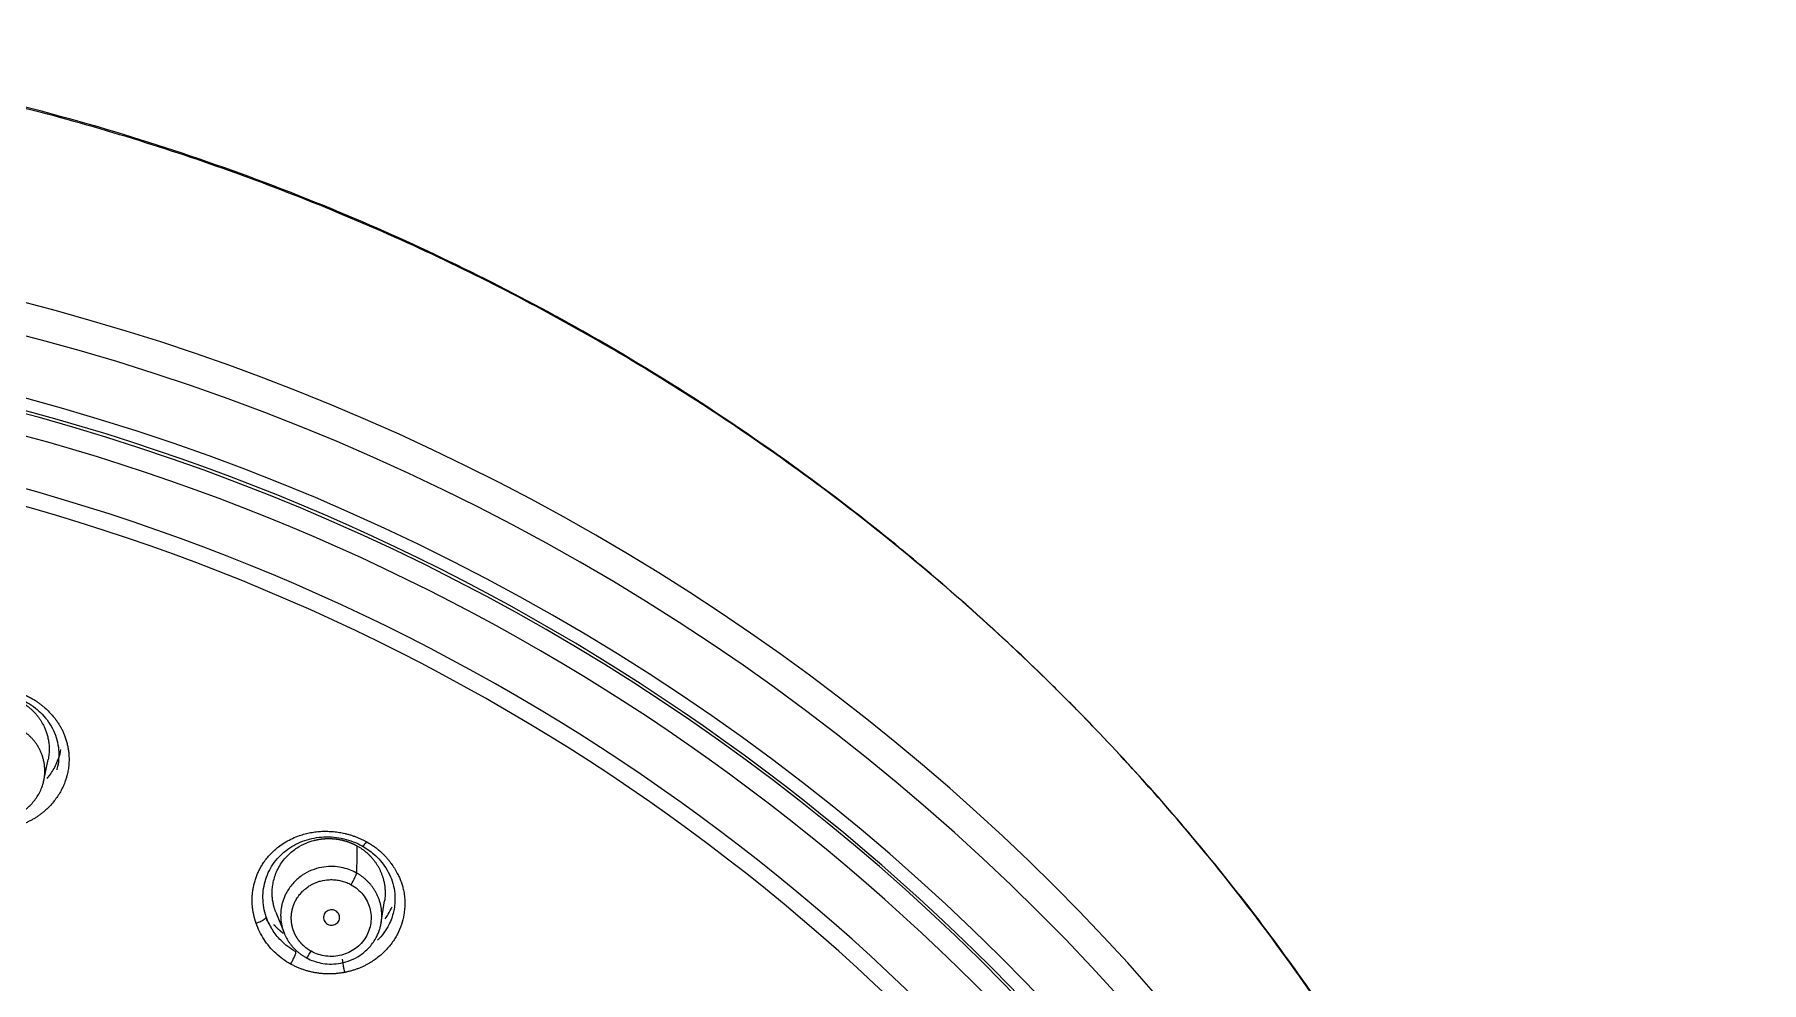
# Model space of a CAD drawing. Extents: x 6534 to 7663, y 0 to 827.
# Drawn here: x 7119.83 to 7168.31, y 572.96 to 599.57 of the extents above; entities that cross this region are included whole.
import ezdxf

# ---------------------------------------------------------------- set-up
doc = ezdxf.new("R2010")
doc.units = 0
doc.header["$LTSCALE"] = 30
doc.header["$MEASUREMENT"] = 0
doc.layers.add('1', color=7, linetype='CONTINUOUS')

msp = doc.modelspace()

# ---------------------------------------------------------------- linework, layer by layer
at = {"layer": '1', "color": 7, "linetype": 'Continuous', "lineweight": 18}
for p, q in [((7120.093, 578.632), (7120.212, 579.223)), ((7129.564, 574.645), (7129.657, 575.255)), ((7126.607, 574.93), (7126.835, 574.354))]:
    msp.add_line(p, q, dxfattribs=at)
for centre, major_axis, ratio, start_param, end_param in [((7103.394, 533.921), (62.577, 0), 0.961466, 0, 3.141593), ((7103.394, 533.307), (-60.5, 0), 0.961466, 2.420581, 4.712389), ((7103.394, 533.445), (60, 0), 0.961466, 4.72417, 7.853982), ((7103.394, 533.445), (-59.925, 0), 0.961466, 1.570796, 4.712389), ((7128.721, 575.786), (0.146, 0.262), 0.137736, 4.470367, 6.032251), ((7127.599, 573.918), (-0.146, -0.262), 0.137785, 6.153576, 7.610841)]:
    msp.add_ellipse(centre, major_axis=major_axis, ratio=ratio, start_param=start_param, end_param=end_param, dxfattribs=at)
at = {"layer": '1', "color": 7, "linetype": 'Continuous', "lineweight": 13}
for centre, major_axis, start_param, end_param in [((7103.394, 533.601), (61.963, 0), 0.423959, 1.570796), ((7103.394, 533.307), (-59.425, 0), 1.570796, 4.70194), ((7103.394, 533.307), (-57.948, 0), 1.579187, 4.712389), ((7103.394, 533.352), (57.403, 0), 4.721079, 7.853982)]:
    msp.add_ellipse(centre, major_axis=major_axis, ratio=0.961466, start_param=start_param, end_param=end_param, dxfattribs=at)
at = {"layer": '1', "color": 7, "linetype": 'Continuous', "lineweight": 18}
for points, knots in [([(7162.466, 559.736), (7161.796, 561.514), (7160.382, 564.782), (7157.985, 569.178), (7155.644, 572.778), (7153.422, 575.751), (7150.779, 578.903), (7147.145, 582.654), (7141.876, 587.1), (7135.646, 591.181), (7128.661, 594.628), (7121.183, 597.282), (7112.632, 599.126), (7106.586, 599.565), (7103.394, 599.567)], [0, 0, 0, 0, 0.07653, 0.143833, 0.201258, 0.248805, 0.292455, 0.365644, 0.456731, 0.565701, 0.659195, 0.762747, 0.87635, 1, 1, 1, 1]), ([(7166.294, 539.074), (7166.294, 540.248), (7166.258, 541.41), (7166.12, 543.707), (7166.018, 544.842), (7165.75, 547.082), (7165.585, 548.187), (7165.197, 550.363), (7164.975, 551.435), (7164.475, 553.544), (7164.199, 554.581), (7163.597, 556.617), (7163.271, 557.616), (7162.575, 559.575), (7161.835, 561.496), (7160.604, 564.256), (7159.265, 566.892), (7157.831, 569.404), (7156.313, 571.788), (7154.724, 574.047), (7153.075, 576.18), (7151.377, 578.188), (7150.219, 579.446), (7149.343, 580.359), (7148.903, 580.808), (7148.387, 581.319), (7148.129, 581.571), (7147.999, 581.696), (7147.935, 581.759), (7147.902, 581.79), (7147.886, 581.805), (7147.878, 581.813), (7147.874, 581.817), (7147.872, 581.819), (7147.871, 581.82), (7147.871, 581.82), (7147.87, 581.821), (7147.87, 581.821), (7146.369, 583.264), (7144.797, 584.628), (7141.532, 587.19), (7139.839, 588.386), (7136.351, 590.604), (7134.557, 591.624), (7130.886, 593.484), (7129.01, 594.323), (7125.197, 595.814), (7123.26, 596.467), (7119.345, 597.585), (7117.367, 598.05), (7113.39, 598.792), (7111.39, 599.069), (7107.389, 599.438), (7105.388, 599.529), (7103.394, 599.529)], [0, 0, 0, 0, 0.03125, 0.03125, 0.0625, 0.0625, 0.09375, 0.09375, 0.125, 0.125, 0.15625, 0.15625, 0.1875, 0.1875, 0.21875, 0.25, 0.28125, 0.3125, 0.34375, 0.375, 0.40625, 0.4375, 0.46875, 0.46875, 0.484375, 0.492187, 0.496094, 0.498047, 0.499023, 0.499512, 0.499756, 0.499878, 0.499939, 0.499969, 0.499985, 0.499992, 0.499992, 0.5, 0.5, 0.5625, 0.5625, 0.625, 0.625, 0.6875, 0.6875, 0.75, 0.75, 0.8125, 0.8125, 0.875, 0.875, 0.9375, 0.9375, 1, 1, 1, 1]), ([(7119.147, 580.964), (7119.159, 580.96), (7119.184, 580.952), (7119.22, 580.939), (7119.256, 580.926), (7119.292, 580.911), (7119.328, 580.896), (7119.364, 580.879), (7119.399, 580.862), (7119.433, 580.844), (7119.467, 580.825), (7119.501, 580.805), (7119.535, 580.784), (7119.567, 580.762), (7119.6, 580.74), (7119.632, 580.717), (7119.663, 580.693), (7119.694, 580.668), (7119.724, 580.642), (7119.753, 580.616), (7119.782, 580.588), (7119.81, 580.56), (7119.837, 580.532), (7119.864, 580.502), (7119.89, 580.472), (7119.915, 580.441), (7119.94, 580.409), (7119.963, 580.377), (7119.986, 580.344), (7120.008, 580.311), (7120.029, 580.277), (7120.049, 580.242), (7120.078, 580.19), (7120.113, 580.118), (7120.153, 580.02), (7120.189, 579.91), (7120.217, 579.789), (7120.237, 579.657), (7120.244, 579.515), (7120.237, 579.368), (7120.222, 579.27), (7120.212, 579.223)], [0, 0, 0, 0, 0.016925, 0.033886, 0.050884, 0.067919, 0.08499, 0.102098, 0.119243, 0.136425, 0.153644, 0.1709, 0.188193, 0.205523, 0.22289, 0.240295, 0.257737, 0.275216, 0.292732, 0.310287, 0.327878, 0.345508, 0.363175, 0.38088, 0.398622, 0.416402, 0.434221, 0.452077, 0.469971, 0.487904, 0.505874, 0.523883, 0.54193, 0.585373, 0.633026, 0.684893, 0.740976, 0.801277, 0.865801, 0.93455, 1, 1, 1, 1]), ([(7119.237, 580.986), (7119.376, 580.943), (7119.676, 580.812), (7120.082, 580.495), (7120.394, 580.04), (7120.539, 579.503), (7120.507, 579.124), (7120.458, 578.939), (7120.456, 578.933)], [0, 0, 0, 0, 0.156586, 0.351558, 0.564287, 0.780031, 0.993037, 1, 1, 1, 1]), ([(7119.31, 581.122), (7119.318, 581.119), (7119.334, 581.114), (7119.357, 581.106), (7119.381, 581.099), (7119.404, 581.09), (7119.427, 581.082), (7119.449, 581.074), (7119.472, 581.065), (7119.494, 581.056), (7119.517, 581.047), (7119.539, 581.038), (7119.56, 581.029), (7119.582, 581.019), (7119.603, 581.009), (7119.625, 580.999), (7119.646, 580.989), (7119.666, 580.979), (7119.687, 580.968), (7119.708, 580.957), (7119.728, 580.947), (7119.748, 580.936), (7119.768, 580.924), (7119.788, 580.913), (7119.807, 580.901), (7119.826, 580.889), (7119.846, 580.877), (7119.881, 580.855), (7119.931, 580.82), (7119.996, 580.773), (7120.06, 580.722), (7120.144, 580.649), (7120.245, 580.553), (7120.344, 580.444), (7120.423, 580.346), (7120.485, 580.26), (7120.541, 580.171), (7120.592, 580.081), (7120.637, 579.989), (7120.678, 579.89), (7120.715, 579.785), (7120.746, 579.673), (7120.771, 579.559), (7120.788, 579.444), (7120.798, 579.318), (7120.801, 579.182), (7120.792, 579.039), (7120.772, 578.896), (7120.748, 578.788), (7120.731, 578.727), (7120.726, 578.713)], [0, 0, 0, 0, 0.007608, 0.015184, 0.022727, 0.030239, 0.03772, 0.045172, 0.052595, 0.05999, 0.067357, 0.074698, 0.082014, 0.089304, 0.096571, 0.103815, 0.111036, 0.118237, 0.125417, 0.132577, 0.139719, 0.146844, 0.153952, 0.161044, 0.168121, 0.175185, 0.182235, 0.189274, 0.214141, 0.239465, 0.265281, 0.291622, 0.345017, 0.398218, 0.43291, 0.467203, 0.501187, 0.534954, 0.568598, 0.602216, 0.640756, 0.6792, 0.717675, 0.756307, 0.79522, 0.843388, 0.890945, 0.93814, 0.985226, 1, 1, 1, 1]), ([(7118.262, 577.594), (7118.267, 577.592), (7118.278, 577.589), (7118.295, 577.584), (7118.311, 577.579), (7118.328, 577.575), (7118.404, 577.555), (7118.549, 577.53), (7118.772, 577.523), (7119.013, 577.554), (7119.265, 577.632), (7119.515, 577.764), (7119.747, 577.956), (7119.943, 578.209), (7120.039, 578.427), (7120.079, 578.571), (7120.092, 578.626), (7120.103, 578.682), (7120.111, 578.738), (7120.116, 578.793), (7120.12, 578.848), (7120.121, 578.902), (7120.119, 578.956), (7120.116, 579.01), (7120.11, 579.062), (7120.103, 579.114), (7120.093, 579.165), (7120.082, 579.215), (7120.069, 579.265), (7120.054, 579.313), (7120.038, 579.36), (7120.019, 579.406), (7120, 579.451), (7119.979, 579.495), (7119.957, 579.537), (7119.933, 579.579), (7119.908, 579.619), (7119.882, 579.657), (7119.856, 579.695), (7119.828, 579.731), (7119.799, 579.766), (7119.77, 579.8), (7119.739, 579.832), (7119.709, 579.863), (7119.677, 579.893), (7119.645, 579.921), (7119.613, 579.948), (7119.58, 579.974), (7119.547, 579.998), (7119.513, 580.021), (7119.479, 580.043), (7119.445, 580.064), (7119.411, 580.084), (7119.377, 580.102), (7119.343, 580.12), (7119.309, 580.136), (7119.275, 580.151), (7119.241, 580.165), (7119.207, 580.178), (7119.173, 580.19), (7119.151, 580.197), (7119.14, 580.2)], [0, 0, 0, 0, 0.003921, 0.007817, 0.011689, 0.015536, 0.019358, 0.064573, 0.114371, 0.16875, 0.227711, 0.291254, 0.359377, 0.43208, 0.50936, 0.522766, 0.53605, 0.549213, 0.562254, 0.575174, 0.587972, 0.600648, 0.613202, 0.625635, 0.637946, 0.650136, 0.662203, 0.674149, 0.685973, 0.697676, 0.709256, 0.720715, 0.732052, 0.743267, 0.75436, 0.765331, 0.776181, 0.786908, 0.797514, 0.807998, 0.81836, 0.8286, 0.838718, 0.848715, 0.858589, 0.868342, 0.877972, 0.887481, 0.896868, 0.906133, 0.915276, 0.924297, 0.933196, 0.941973, 0.950628, 0.959162, 0.967573, 0.975863, 0.98403, 0.992076, 1, 1, 1, 1]), ([(7120.189, 578.687), (7120.214, 578.717), (7120.273, 578.795), (7120.36, 578.929), (7120.445, 579.092), (7120.521, 579.282), (7120.558, 579.42), (7120.574, 579.497)], [0, 0, 0, 0, 0.129344, 0.322154, 0.525518, 0.739422, 1, 1, 1, 1]), ([(7126.335, 574.807), (7126.306, 574.892), (7126.283, 574.98), (7126.253, 575.156), (7126.245, 575.246), (7126.243, 575.424), (7126.249, 575.513), (7126.275, 575.688), (7126.295, 575.774), (7126.349, 575.943), (7126.383, 576.024), (7126.463, 576.181), (7126.51, 576.257), (7126.614, 576.399), (7126.672, 576.466), (7126.798, 576.591), (7126.866, 576.648), (7127.011, 576.753), (7127.087, 576.799), (7127.247, 576.882), (7127.331, 576.917), (7127.503, 576.975), (7127.592, 576.998), (7127.772, 577.032), (7127.864, 577.042), (7128.049, 577.05), (7128.142, 577.048), (7128.327, 577.031), (7128.419, 577.016), (7128.601, 576.973), (7128.69, 576.946), (7128.863, 576.879), (7128.948, 576.839), (7129.028, 576.795)], [0, 0, 0, 0, 0.0625, 0.0625, 0.125, 0.125, 0.1875, 0.1875, 0.25, 0.25, 0.3125, 0.3125, 0.375, 0.375, 0.4375, 0.4375, 0.5, 0.5, 0.5625, 0.5625, 0.625, 0.625, 0.6875, 0.6875, 0.75, 0.75, 0.8125, 0.8125, 0.875, 0.875, 0.9375, 0.9375, 1, 1, 1, 1]), ([(7126.605, 574.933), (7126.601, 574.944), (7126.592, 574.967), (7126.58, 575.003), (7126.568, 575.041), (7126.55, 575.101), (7126.529, 575.188), (7126.51, 575.307), (7126.501, 575.439), (7126.504, 575.583), (7126.524, 575.738), (7126.563, 575.902), (7126.625, 576.071), (7126.74, 576.293), (7126.926, 576.531), (7127.185, 576.74), (7127.437, 576.873), (7127.61, 576.931), (7127.701, 576.954), (7127.722, 576.959), (7127.744, 576.964), (7127.766, 576.968), (7127.787, 576.973), (7127.809, 576.977), (7127.831, 576.98), (7127.852, 576.984), (7127.874, 576.987), (7127.896, 576.989), (7127.918, 576.992), (7127.939, 576.994), (7127.961, 576.996), (7127.983, 576.997), (7128.005, 576.999), (7128.026, 577), (7128.048, 577), (7128.07, 577.001), (7128.092, 577.001), (7128.113, 577.001), (7128.135, 577), (7128.157, 576.999), (7128.178, 576.998), (7128.2, 576.997), (7128.221, 576.996), (7128.243, 576.994), (7128.264, 576.992), (7128.285, 576.989), (7128.307, 576.987), (7128.328, 576.984), (7128.349, 576.98), (7128.37, 576.977), (7128.391, 576.973), (7128.412, 576.969), (7128.433, 576.965), (7128.454, 576.96), (7128.474, 576.955), (7128.495, 576.95), (7128.515, 576.945), (7128.536, 576.939), (7128.556, 576.933), (7128.576, 576.927), (7128.596, 576.921), (7128.616, 576.914), (7128.636, 576.908), (7128.656, 576.9), (7128.675, 576.893), (7128.695, 576.885), (7128.714, 576.878), (7128.733, 576.87), (7128.753, 576.861), (7128.771, 576.853), (7128.79, 576.844), (7128.809, 576.835), (7128.827, 576.826), (7128.846, 576.816), (7128.864, 576.807), (7128.876, 576.8), (7128.882, 576.797)], [0, 0, 0, 0, 0.009134, 0.019728, 0.030344, 0.040982, 0.069904, 0.101997, 0.137261, 0.17569, 0.217283, 0.262036, 0.309944, 0.361002, 0.459703, 0.54585, 0.619451, 0.680512, 0.686201, 0.691884, 0.697561, 0.703231, 0.708895, 0.714552, 0.720203, 0.725847, 0.731485, 0.737117, 0.742742, 0.748361, 0.753973, 0.759579, 0.765179, 0.770772, 0.776359, 0.781939, 0.787514, 0.793081, 0.798643, 0.804198, 0.809747, 0.815289, 0.820825, 0.826355, 0.831878, 0.837395, 0.842906, 0.848411, 0.853909, 0.859401, 0.864887, 0.870366, 0.875839, 0.881306, 0.886766, 0.892221, 0.897669, 0.90311, 0.908546, 0.913975, 0.919398, 0.924815, 0.930226, 0.93563, 0.941028, 0.94642, 0.951806, 0.957186, 0.962559, 0.967926, 0.973287, 0.978642, 0.983991, 0.989333, 0.99467, 1, 1, 1, 1]), ([(7129.147, 576.911), (7129.154, 576.907), (7129.168, 576.899), (7129.19, 576.887), (7129.211, 576.874), (7129.232, 576.862), (7129.252, 576.849), (7129.273, 576.836), (7129.293, 576.823), (7129.313, 576.81), (7129.333, 576.797), (7129.352, 576.783), (7129.371, 576.77), (7129.39, 576.756), (7129.409, 576.742), (7129.428, 576.729), (7129.446, 576.714), (7129.464, 576.7), (7129.482, 576.686), (7129.499, 576.671), (7129.517, 576.657), (7129.534, 576.642), (7129.551, 576.627), (7129.567, 576.612), (7129.584, 576.597), (7129.6, 576.582), (7129.616, 576.566), (7129.645, 576.537), (7129.686, 576.494), (7129.739, 576.434), (7129.791, 576.37), (7129.858, 576.282), (7129.935, 576.167), (7130.012, 576.033), (7130.073, 575.907), (7130.121, 575.79), (7130.159, 575.673), (7130.193, 575.537), (7130.218, 575.382), (7130.228, 575.209), (7130.223, 575.035), (7130.197, 574.826), (7130.137, 574.584), (7130.043, 574.36), (7129.946, 574.19), (7129.863, 574.066), (7129.77, 573.949), (7129.666, 573.837), (7129.552, 573.731), (7129.429, 573.632), (7129.3, 573.543), (7129.196, 573.482), (7129.121, 573.443), (7129.079, 573.422), (7129.037, 573.402), (7128.994, 573.383), (7128.951, 573.365), (7128.907, 573.348), (7128.863, 573.332), (7128.819, 573.317), (7128.773, 573.302), (7128.728, 573.289), (7128.682, 573.276), (7128.635, 573.265), (7128.589, 573.254), (7128.557, 573.248), (7128.541, 573.245)], [0, 0, 0, 0, 0.004847, 0.00967, 0.014471, 0.01925, 0.024007, 0.028743, 0.033458, 0.038154, 0.042829, 0.047485, 0.052123, 0.056743, 0.061345, 0.065931, 0.0705, 0.075053, 0.079591, 0.084114, 0.088624, 0.093119, 0.097602, 0.102073, 0.106532, 0.11098, 0.115417, 0.119845, 0.13567, 0.15183, 0.168349, 0.185248, 0.219425, 0.253508, 0.280241, 0.306467, 0.332288, 0.35781, 0.394293, 0.431486, 0.467924, 0.504107, 0.564695, 0.624239, 0.654819, 0.685181, 0.715501, 0.745954, 0.777552, 0.808785, 0.839835, 0.87088, 0.880063, 0.889233, 0.898394, 0.907551, 0.916709, 0.925873, 0.935048, 0.944239, 0.953451, 0.96269, 0.971959, 0.981264, 0.990609, 1, 1, 1, 1]), ([(7128.882, 576.797), (7128.893, 576.79), (7128.916, 576.778), (7128.948, 576.758), (7128.981, 576.737), (7129.013, 576.716), (7129.045, 576.693), (7129.076, 576.67), (7129.106, 576.646), (7129.136, 576.622), (7129.166, 576.596), (7129.194, 576.57), (7129.222, 576.543), (7129.25, 576.515), (7129.277, 576.487), (7129.303, 576.458), (7129.328, 576.428), (7129.353, 576.397), (7129.377, 576.366), (7129.4, 576.335), (7129.422, 576.302), (7129.444, 576.269), (7129.464, 576.235), (7129.484, 576.201), (7129.503, 576.167), (7129.521, 576.131), (7129.538, 576.096), (7129.554, 576.059), (7129.569, 576.023), (7129.583, 575.985), (7129.597, 575.948), (7129.609, 575.91), (7129.625, 575.854), (7129.645, 575.775), (7129.662, 575.671), (7129.673, 575.557), (7129.675, 575.433), (7129.668, 575.332), (7129.66, 575.272), (7129.657, 575.256)], [0, 0, 0, 0, 0.02056, 0.041164, 0.061812, 0.082506, 0.103243, 0.124026, 0.144853, 0.165725, 0.186642, 0.207604, 0.228611, 0.249663, 0.27076, 0.291903, 0.313091, 0.334324, 0.355603, 0.376927, 0.398297, 0.419713, 0.441174, 0.462681, 0.484234, 0.505834, 0.527479, 0.54917, 0.570907, 0.592691, 0.614521, 0.636398, 0.658321, 0.711094, 0.768982, 0.831988, 0.900115, 0.973368, 1, 1, 1, 1]), ([(7129.028, 576.795), (7129.148, 576.728), (7129.404, 576.549), (7129.728, 576.172), (7129.941, 575.67), (7129.968, 575.18), (7129.897, 574.881), (7129.857, 574.769)], [0, 0, 0, 0, 0.163297, 0.373929, 0.608433, 0.848571, 1, 1, 1, 1]), ([(7128.871, 576.035), (7128.866, 576.038), (7128.856, 576.043), (7128.841, 576.051), (7128.825, 576.059), (7128.81, 576.067), (7128.739, 576.101), (7128.601, 576.155), (7128.383, 576.206), (7128.139, 576.224), (7127.876, 576.197), (7127.604, 576.117), (7127.337, 575.975), (7127.093, 575.767), (7126.952, 575.575), (7126.882, 575.443), (7126.858, 575.391), (7126.836, 575.339), (7126.816, 575.286), (7126.798, 575.234), (7126.783, 575.181), (7126.771, 575.128), (7126.76, 575.075), (7126.752, 575.022), (7126.746, 574.97), (7126.742, 574.917), (7126.74, 574.866), (7126.741, 574.814), (7126.743, 574.764), (7126.747, 574.714), (7126.753, 574.664), (7126.76, 574.616), (7126.77, 574.568), (7126.781, 574.521), (7126.793, 574.475), (7126.807, 574.43), (7126.823, 574.386), (7126.839, 574.342), (7126.858, 574.3), (7126.877, 574.259), (7126.897, 574.219), (7126.919, 574.181), (7126.941, 574.143), (7126.965, 574.106), (7126.989, 574.071), (7127.014, 574.037), (7127.04, 574.004), (7127.067, 573.972), (7127.094, 573.941), (7127.122, 573.911), (7127.15, 573.883), (7127.179, 573.856), (7127.208, 573.83), (7127.238, 573.805), (7127.268, 573.781), (7127.298, 573.758), (7127.328, 573.736), (7127.358, 573.716), (7127.389, 573.696), (7127.419, 573.678), (7127.44, 573.666), (7127.45, 573.66)], [0, 0, 0, 0, 0.003868, 0.007742, 0.011622, 0.015507, 0.019397, 0.06511, 0.115266, 0.16986, 0.228891, 0.292354, 0.360244, 0.432556, 0.509282, 0.522646, 0.535891, 0.549015, 0.562019, 0.574904, 0.587668, 0.600313, 0.612837, 0.625242, 0.637526, 0.649691, 0.661736, 0.673661, 0.685466, 0.697151, 0.708716, 0.720162, 0.731487, 0.742693, 0.753779, 0.764745, 0.775591, 0.786318, 0.796924, 0.807411, 0.817779, 0.828026, 0.838154, 0.848162, 0.858051, 0.867819, 0.877469, 0.886998, 0.896408, 0.905698, 0.914869, 0.92392, 0.932851, 0.941663, 0.950356, 0.958928, 0.967382, 0.975716, 0.98393, 0.992025, 1, 1, 1, 1]), ([(7127.45, 573.66), (7127.455, 573.658), (7127.465, 573.652), (7127.48, 573.644), (7127.496, 573.636), (7127.511, 573.629), (7127.581, 573.595), (7127.717, 573.541), (7127.933, 573.489), (7128.176, 573.471), (7128.439, 573.497), (7128.712, 573.577), (7128.981, 573.718), (7129.227, 573.926), (7129.368, 574.12), (7129.438, 574.253), (7129.463, 574.305), (7129.485, 574.357), (7129.505, 574.41), (7129.522, 574.463), (7129.538, 574.516), (7129.55, 574.569), (7129.561, 574.622), (7129.569, 574.675), (7129.575, 574.728), (7129.579, 574.78), (7129.58, 574.832), (7129.58, 574.883), (7129.578, 574.934), (7129.574, 574.984), (7129.568, 575.033), (7129.56, 575.082), (7129.55, 575.13), (7129.539, 575.177), (7129.527, 575.223), (7129.513, 575.268), (7129.497, 575.312), (7129.48, 575.355), (7129.462, 575.397), (7129.443, 575.438), (7129.422, 575.478), (7129.4, 575.517), (7129.378, 575.554), (7129.354, 575.591), (7129.33, 575.626), (7129.305, 575.66), (7129.279, 575.693), (7129.252, 575.725), (7129.225, 575.756), (7129.197, 575.785), (7129.169, 575.813), (7129.14, 575.841), (7129.111, 575.867), (7129.082, 575.891), (7129.052, 575.915), (7129.022, 575.938), (7128.992, 575.959), (7128.962, 575.98), (7128.932, 575.999), (7128.901, 576.018), (7128.881, 576.029), (7128.871, 576.035)], [0, 0, 0, 0, 0.003921, 0.007817, 0.011689, 0.015536, 0.019358, 0.064573, 0.114371, 0.16875, 0.227711, 0.291254, 0.359377, 0.43208, 0.50936, 0.522766, 0.53605, 0.549213, 0.562254, 0.575174, 0.587972, 0.600648, 0.613202, 0.625635, 0.637946, 0.650136, 0.662203, 0.674149, 0.685973, 0.697676, 0.709256, 0.720715, 0.732052, 0.743267, 0.75436, 0.765331, 0.776181, 0.786908, 0.797514, 0.807998, 0.81836, 0.8286, 0.838718, 0.848715, 0.858589, 0.868342, 0.877972, 0.887481, 0.896868, 0.906133, 0.915276, 0.924297, 0.933196, 0.941973, 0.950628, 0.959162, 0.967573, 0.975863, 0.98403, 0.992076, 1, 1, 1, 1]), ([(7129.679, 574.751), (7129.708, 574.791), (7129.778, 574.898), (7129.836, 575.01), (7129.868, 575.08)], [0, 0, 0, 0, 0.392256, 1, 1, 1, 1]), ([(7127.021, 573.478), (7126.867, 573.563), (7126.591, 573.763), (7126.255, 574.16), (7126.107, 574.463), (7126.051, 574.627)], [0, 0, 0, 0, 0.333339, 0.666678, 1, 1, 1, 1]), ([(7126.508, 574.443), (7126.477, 574.492), (7126.411, 574.61), (7126.36, 574.735), (7126.335, 574.807)], [0, 0, 0, 0, 0.42945, 1, 1, 1, 1]), ([(7126.545, 574.589), (7126.55, 574.584), (7126.56, 574.573), (7126.575, 574.556), (7126.591, 574.54), (7126.606, 574.524), (7126.623, 574.507), (7126.639, 574.491), (7126.655, 574.476), (7126.672, 574.46), (7126.689, 574.445), (7126.706, 574.43), (7126.723, 574.415), (7126.74, 574.4), (7126.757, 574.385), (7126.775, 574.371), (7126.791, 574.358), (7126.801, 574.351), (7126.805, 574.348)], [0, 0, 0, 0, 0.059756, 0.124388, 0.188945, 0.253425, 0.31783, 0.382158, 0.44641, 0.510585, 0.574685, 0.638708, 0.702656, 0.766527, 0.830322, 0.89404, 0.957683, 1, 1, 1, 1])]:
    msp.add_open_spline(points, degree=3, knots=knots, dxfattribs=at)
at = {"layer": '1', "color": 7, "linetype": 'Continuous', "lineweight": 13}
for points, knots in [([(7120.726, 578.713), (7120.717, 578.68), (7120.692, 578.601), (7120.642, 578.477), (7120.577, 578.344), (7120.499, 578.214), (7120.411, 578.088), (7120.313, 577.968), (7120.206, 577.855), (7120.117, 577.775), (7120.054, 577.723), (7120.017, 577.694), (7119.981, 577.667), (7119.943, 577.64), (7119.905, 577.614), (7119.866, 577.589), (7119.827, 577.565), (7119.787, 577.541), (7119.747, 577.518), (7119.705, 577.497), (7119.663, 577.475), (7119.621, 577.455), (7119.578, 577.435), (7119.548, 577.423), (7119.534, 577.417)], [0, 0, 0, 0, 0.058274, 0.141612, 0.224791, 0.308294, 0.39462, 0.479957, 0.564795, 0.649622, 0.674531, 0.699405, 0.724257, 0.7491, 0.773948, 0.798815, 0.823714, 0.848658, 0.87366, 0.898734, 0.923892, 0.949147, 0.974513, 1, 1, 1, 1]), ([(7126.051, 574.627), (7126.049, 574.635), (7126.043, 574.65), (7126.036, 574.672), (7126.029, 574.695), (7126.022, 574.718), (7126.015, 574.74), (7126.009, 574.763), (7126.003, 574.786), (7125.997, 574.808), (7125.991, 574.831), (7125.986, 574.854), (7125.981, 574.877), (7125.976, 574.9), (7125.972, 574.922), (7125.968, 574.945), (7125.964, 574.968), (7125.96, 574.991), (7125.957, 575.014), (7125.954, 575.037), (7125.952, 575.059), (7125.949, 575.082), (7125.947, 575.105), (7125.945, 575.128), (7125.944, 575.151), (7125.942, 575.174), (7125.942, 575.197), (7125.94, 575.253), (7125.941, 575.341), (7125.949, 575.461), (7125.965, 575.581), (7125.989, 575.7), (7126.02, 575.818), (7126.059, 575.933), (7126.104, 576.045), (7126.157, 576.153), (7126.218, 576.258), (7126.319, 576.41), (7126.476, 576.597), (7126.684, 576.776), (7126.886, 576.911), (7127.073, 577.008), (7127.253, 577.081), (7127.423, 577.133), (7127.581, 577.168), (7127.741, 577.193), (7127.903, 577.205), (7128.066, 577.206), (7128.228, 577.197), (7128.389, 577.176), (7128.51, 577.152), (7128.592, 577.132), (7128.637, 577.12), (7128.681, 577.107), (7128.725, 577.094), (7128.768, 577.079), (7128.812, 577.064), (7128.855, 577.048), (7128.897, 577.031), (7128.94, 577.013), (7128.982, 576.994), (7129.024, 576.975), (7129.065, 576.954), (7129.106, 576.933), (7129.133, 576.918), (7129.147, 576.911)], [0, 0, 0, 0, 0.004808, 0.009602, 0.014384, 0.019154, 0.023912, 0.02866, 0.033398, 0.038126, 0.042845, 0.047557, 0.05226, 0.056957, 0.061648, 0.066333, 0.071014, 0.07569, 0.080363, 0.085032, 0.0897, 0.094366, 0.099031, 0.103696, 0.108362, 0.113029, 0.117698, 0.122369, 0.146918, 0.171464, 0.196094, 0.220898, 0.245964, 0.270767, 0.295482, 0.320205, 0.345031, 0.370057, 0.431928, 0.494712, 0.536844, 0.578841, 0.621121, 0.653054, 0.684794, 0.716518, 0.748402, 0.780162, 0.811677, 0.843107, 0.874609, 0.883533, 0.892446, 0.901353, 0.910257, 0.919161, 0.928071, 0.93699, 0.945922, 0.954871, 0.96384, 0.972834, 0.981856, 0.99091, 1, 1, 1, 1]), ([(7129.147, 576.911), (7129.144, 576.906), (7129.129, 576.883), (7129.109, 576.854), (7129.089, 576.829), (7129.077, 576.814), (7129.065, 576.801), (7129.051, 576.787), (7129.036, 576.778), (7129.029, 576.783), (7129.028, 576.792), (7129.028, 576.795)], [0, 0, 0, 0, 0.039625, 0.21909, 0.308823, 0.398555, 0.488288, 0.57802, 0.757486, 0.936951, 1, 1, 1, 1]), ([(7127.599, 573.835), (7127.594, 573.838), (7127.584, 573.844), (7127.57, 573.852), (7127.556, 573.861), (7127.541, 573.869), (7127.528, 573.878), (7127.514, 573.888), (7127.501, 573.897), (7127.487, 573.906), (7127.474, 573.916), (7127.461, 573.926), (7127.449, 573.935), (7127.436, 573.945), (7127.424, 573.955), (7127.412, 573.966), (7127.4, 573.976), (7127.389, 573.986), (7127.377, 573.997), (7127.366, 574.008), (7127.355, 574.018), (7127.345, 574.029), (7127.334, 574.04), (7127.324, 574.051), (7127.314, 574.062), (7127.304, 574.073), (7127.294, 574.084), (7127.284, 574.096), (7127.275, 574.107), (7127.266, 574.118), (7127.257, 574.13), (7127.248, 574.141), (7127.24, 574.153), (7127.232, 574.165), (7127.224, 574.176), (7127.216, 574.188), (7127.208, 574.2), (7127.201, 574.211), (7127.193, 574.223), (7127.186, 574.235), (7127.179, 574.247), (7127.173, 574.259), (7127.166, 574.271), (7127.16, 574.282), (7127.154, 574.294), (7127.148, 574.306), (7127.142, 574.318), (7127.136, 574.33), (7127.131, 574.342), (7127.126, 574.354), (7127.12, 574.366), (7127.116, 574.378), (7127.111, 574.389), (7127.106, 574.401), (7127.102, 574.413), (7127.098, 574.425), (7127.094, 574.437), (7127.09, 574.448), (7127.086, 574.46), (7127.083, 574.472), (7127.079, 574.483), (7127.076, 574.495), (7127.073, 574.507), (7127.07, 574.518), (7127.067, 574.53), (7127.064, 574.541), (7127.062, 574.553), (7127.06, 574.564), (7127.057, 574.575), (7127.055, 574.587), (7127.053, 574.598), (7127.052, 574.609), (7127.05, 574.62), (7127.048, 574.631), (7127.047, 574.642), (7127.046, 574.653), (7127.045, 574.664), (7127.044, 574.675), (7127.043, 574.685), (7127.042, 574.696), (7127.041, 574.707), (7127.041, 574.717), (7127.04, 574.728), (7127.04, 574.738), (7127.039, 574.749), (7127.039, 574.759), (7127.039, 574.769), (7127.039, 574.779), (7127.039, 574.789), (7127.04, 574.799), (7127.04, 574.809), (7127.04, 574.819), (7127.041, 574.829), (7127.042, 574.838), (7127.042, 574.848), (7127.043, 574.857), (7127.044, 574.867), (7127.045, 574.876), (7127.046, 574.885), (7127.047, 574.895), (7127.048, 574.904), (7127.049, 574.913), (7127.051, 574.922), (7127.052, 574.93), (7127.053, 574.939), (7127.055, 574.948), (7127.056, 574.957), (7127.058, 574.965), (7127.06, 574.973), (7127.061, 574.982), (7127.063, 574.99), (7127.065, 574.998), (7127.067, 575.006), (7127.069, 575.014), (7127.071, 575.022), (7127.073, 575.03), (7127.075, 575.038), (7127.077, 575.046), (7127.079, 575.053), (7127.081, 575.061), (7127.083, 575.068), (7127.086, 575.075), (7127.088, 575.083), (7127.09, 575.09), (7127.093, 575.097), (7127.095, 575.104), (7127.097, 575.111), (7127.1, 575.117), (7127.102, 575.124), (7127.104, 575.131), (7127.107, 575.137), (7127.109, 575.144), (7127.112, 575.15), (7127.114, 575.157), (7127.117, 575.163), (7127.119, 575.169), (7127.122, 575.175), (7127.125, 575.181), (7127.127, 575.187), (7127.13, 575.193), (7127.132, 575.198), (7127.135, 575.204), (7127.137, 575.21), (7127.14, 575.215), (7127.143, 575.22), (7127.145, 575.226), (7127.148, 575.231), (7127.15, 575.236), (7127.153, 575.241), (7127.155, 575.246), (7127.158, 575.251), (7127.161, 575.256), (7127.163, 575.261), (7127.166, 575.266), (7127.168, 575.27), (7127.171, 575.275), (7127.173, 575.279), (7127.176, 575.284), (7127.178, 575.288), (7127.18, 575.292), (7127.183, 575.296), (7127.185, 575.3), (7127.212, 575.346), (7127.266, 575.423), (7127.347, 575.513), (7127.416, 575.576), (7127.486, 575.632), (7127.562, 575.683), (7127.65, 575.731), (7127.73, 575.766), (7127.799, 575.791), (7127.919, 575.826), (7128.075, 575.85), (7128.234, 575.847), (7128.334, 575.835), (7128.399, 575.824), (7128.464, 575.808), (7128.53, 575.788), (7128.596, 575.764), (7128.647, 575.741), (7128.682, 575.724), (7128.702, 575.713), (7128.715, 575.707), (7128.721, 575.703)], [0, 0, 0, 0, 0.004832, 0.009642, 0.014431, 0.019198, 0.023943, 0.028666, 0.033368, 0.038049, 0.042707, 0.047344, 0.051959, 0.056553, 0.061125, 0.065675, 0.070204, 0.074711, 0.079196, 0.08366, 0.088102, 0.092522, 0.096921, 0.101298, 0.105653, 0.109987, 0.114299, 0.11859, 0.122858, 0.127105, 0.131331, 0.135535, 0.139717, 0.143877, 0.148016, 0.152133, 0.156228, 0.160302, 0.164354, 0.168385, 0.172394, 0.176381, 0.180346, 0.18429, 0.188212, 0.192113, 0.195992, 0.199849, 0.203684, 0.207498, 0.21129, 0.215061, 0.21881, 0.222537, 0.226243, 0.229927, 0.233589, 0.237229, 0.240848, 0.244446, 0.248021, 0.251575, 0.255107, 0.258618, 0.262107, 0.265574, 0.26902, 0.272444, 0.275846, 0.279227, 0.282586, 0.285923, 0.289239, 0.292533, 0.295805, 0.299056, 0.302285, 0.305492, 0.308678, 0.311842, 0.314984, 0.318105, 0.321204, 0.324282, 0.327337, 0.330371, 0.333384, 0.336374, 0.339344, 0.342291, 0.345217, 0.348121, 0.351003, 0.353864, 0.356703, 0.359521, 0.362316, 0.365091, 0.367843, 0.370574, 0.373283, 0.375971, 0.378636, 0.381281, 0.383903, 0.386504, 0.389083, 0.391641, 0.394176, 0.396691, 0.399183, 0.401654, 0.404103, 0.406531, 0.408937, 0.411321, 0.413684, 0.416024, 0.418344, 0.420641, 0.422917, 0.425172, 0.427404, 0.429615, 0.431804, 0.433972, 0.436118, 0.438242, 0.440345, 0.442426, 0.444485, 0.446523, 0.448539, 0.450533, 0.452506, 0.454457, 0.456386, 0.458294, 0.46018, 0.462045, 0.463887, 0.465708, 0.467508, 0.469286, 0.471042, 0.472776, 0.474489, 0.47618, 0.477849, 0.479497, 0.481123, 0.482728, 0.484311, 0.485872, 0.487411, 0.488929, 0.490425, 0.4919, 0.493353, 0.494784, 0.496194, 0.497581, 0.498948, 0.543054, 0.578533, 0.605381, 0.623592, 0.655956, 0.684566, 0.709417, 0.730505, 0.747828, 0.815777, 0.864408, 0.88261, 0.901287, 0.920436, 0.940057, 0.960147, 0.980706, 0.987795, 0.994227, 1, 1, 1, 1]), ([(7128.721, 575.703), (7128.784, 575.668), (7128.844, 575.627), (7128.954, 575.534), (7129.005, 575.482), (7129.094, 575.37), (7129.133, 575.31), (7129.197, 575.183), (7129.223, 575.117), (7129.261, 574.98), (7129.273, 574.91), (7129.283, 574.77), (7129.28, 574.699), (7129.261, 574.559), (7129.244, 574.49), (7129.197, 574.356), (7129.167, 574.292), (7129.093, 574.17), (7129.05, 574.112), (7128.954, 574.006), (7128.9, 573.958), (7128.784, 573.872), (7128.721, 573.834), (7128.589, 573.772), (7128.52, 573.747), (7128.379, 573.71), (7128.306, 573.699), (7128.16, 573.689), (7128.086, 573.691), (7127.94, 573.71), (7127.869, 573.726), (7127.73, 573.771), (7127.662, 573.8), (7127.599, 573.835)], [0, 0, 0, 0, 0.0625, 0.0625, 0.125, 0.125, 0.1875, 0.1875, 0.25, 0.25, 0.3125, 0.3125, 0.375, 0.375, 0.4375, 0.4375, 0.5, 0.5, 0.5625, 0.5625, 0.625, 0.625, 0.6875, 0.6875, 0.75, 0.75, 0.8125, 0.8125, 0.875, 0.875, 0.9375, 0.9375, 1, 1, 1, 1]), ([(7126.051, 574.627), (7126.06, 574.63), (7126.095, 574.641), (7126.154, 574.664), (7126.206, 574.689), (7126.241, 574.707), (7126.263, 574.721), (7126.282, 574.734), (7126.306, 574.752), (7126.329, 574.775), (7126.338, 574.795), (7126.336, 574.805), (7126.335, 574.807)], [0, 0, 0, 0, 0.050555, 0.200048, 0.34954, 0.424286, 0.499032, 0.573778, 0.648525, 0.798017, 0.947509, 1, 1, 1, 1]), ([(7129.857, 574.769), (7129.834, 574.705), (7129.738, 574.48), (7129.591, 574.275), (7129.463, 574.145)], [0, 0, 0, 0, 0.278403, 1, 1, 1, 1]), ([(7127.17, 573.818), (7127.168, 573.819), (7127.009, 573.908), (7126.763, 574.097), (7126.575, 574.336), (7126.508, 574.443)], [0, 0, 0, 0, 0.009405, 0.585001, 1, 1, 1, 1]), ([(7127.021, 573.478), (7127.03, 573.493), (7127.04, 573.51), (7127.06, 573.545), (7127.07, 573.563), (7127.09, 573.601), (7127.099, 573.62), (7127.117, 573.657), (7127.126, 573.675), (7127.14, 573.709), (7127.147, 573.725), (7127.158, 573.753), (7127.162, 573.766), (7127.168, 573.787), (7127.17, 573.796), (7127.171, 573.81), (7127.171, 573.815), (7127.17, 573.818)], [0, 0, 0, 0, 0.125, 0.125, 0.25, 0.25, 0.375, 0.375, 0.5, 0.5, 0.625, 0.625, 0.75, 0.75, 0.875, 0.875, 1, 1, 1, 1])]:
    msp.add_open_spline(points, degree=3, knots=knots, dxfattribs=at)
for points, degree in [([(7128.882, 576.797), (7128.878, 576.543), (7128.874, 576.289), (7128.871, 576.035)], 3), ([(7128.541, 573.245), (7128.154, 573.167), (7127.365, 573.287), (7127.021, 573.478)], 2)]:
    msp.add_open_spline(points, degree=degree, dxfattribs=at)
at = {"layer": '1', "color": 7, "linetype": 'Continuous', "lineweight": 18}
for points, degree in [([(7128.282, 574.973), (7128.234, 574.996), (7128.143, 575.016), (7128.006, 574.955), (7127.934, 574.837), (7127.947, 574.691), (7128.01, 574.625), (7128.055, 574.596)], 3), ([(7128.055, 574.596), (7128.104, 574.573), (7128.194, 574.553), (7128.332, 574.613), (7128.404, 574.732), (7128.391, 574.878), (7128.327, 574.944), (7128.282, 574.973)], 3), ([(7126.507, 574.444), (7126.321, 574.778)], 1)]:
    msp.add_open_spline(points, degree=degree, dxfattribs=at)
at = {"layer": '1', "color": 7, "linetype": 'Continuous', "lineweight": 13}
msp.add_rational_spline([(7128.541, 573.245), (7128.502, 573.424), (7128.476, 573.582), (7128.48, 573.616)], [1.19336086764, 0.933180808546, 0.935568082656, 1.20052268998], degree=3, dxfattribs=at)

doc.saveas('drawing.dxf')
